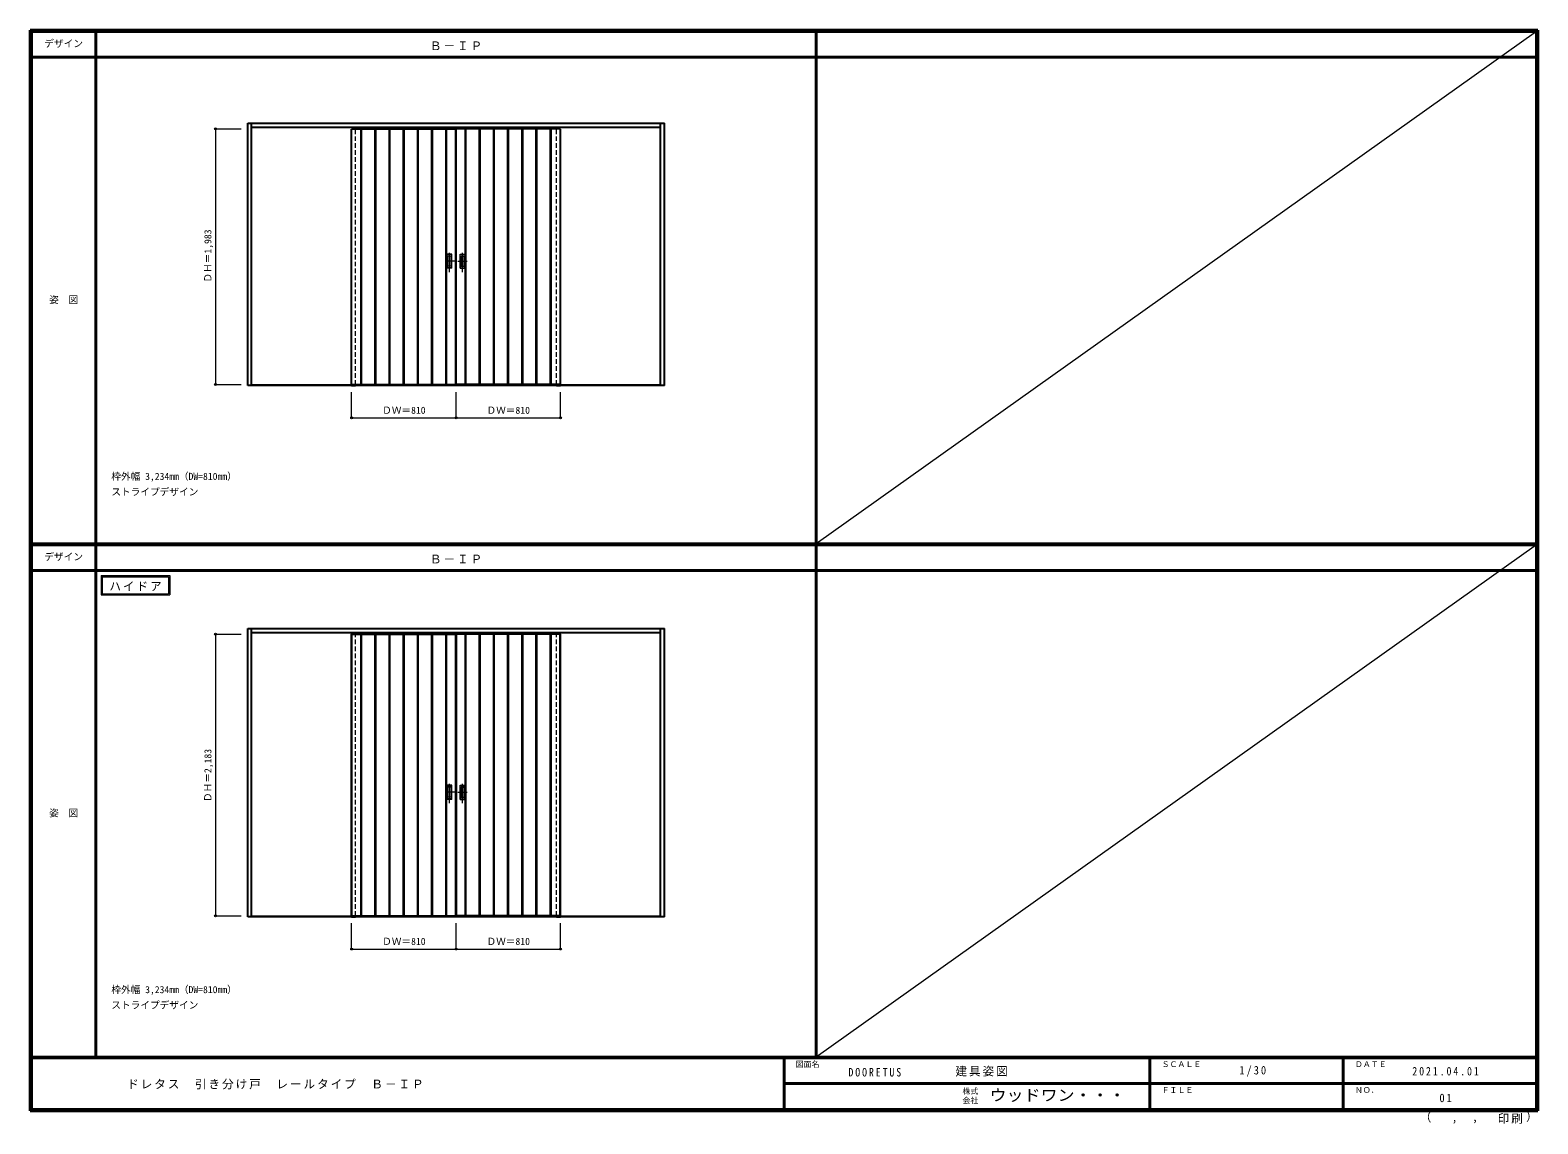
# Model space of a CAD drawing. Units: millimetres, scale not verified. Extents: x -6000 to 5700, y -4307 to 4175.
import ezdxf
from ezdxf.enums import TextEntityAlignment as Align

# ---------------------------------------------------------------- set-up
doc = ezdxf.new("R2010")
doc.units = ezdxf.units.MM
doc.header["$LTSCALE"] = 30
doc.header["$PDMODE"] = 32
doc.header["$PDSIZE"] = 15
doc.linetypes.add('CHAIN1', pattern=[8, 5, -1, 1, -1])
doc.linetypes.add('DASHED1', pattern=[1.8, 1.2, -0.6])
for name, color, linetype, lineweight in [('0-2_扉', 3, 'Continuous', 25), ('0-4_枠', 3, 'Continuous', 25), ('0-6_引手', 7, 'Continuous', 18), ('0-A_文字', 7, 'Continuous', 18), ('0-B_寸法', 7, 'Continuous', 9), ('F-1_枠', 6, 'Continuous', 40), ('F-A_文字', 7, 'Continuous', 18)]:
    doc.layers.add(name, color=color, linetype=linetype, lineweight=lineweight)
doc.styles.add('ＭＳ ゴシック', font='')
doc.styles.get('ＭＳ ゴシック').set_extended_font_data('MS Gothic')

msp = doc.modelspace()

# ---------------------------------------------------------------- linework, layer by layer
at = {"layer": '0-2_扉', "color": 4, "linetype": 'DASHED1', "lineweight": 9}
for p, q in [((-3505, 1425.5), (-3505, 3423)), ((-3475, 1425.5), (-3475, 3423)), ((-3475, 1425.5), (-3475, 3408.5)), ((-1915, 1425.5), (-1915, 3423)), ((-1915, 1425.5), (-1915, 3408.5)), ((-1885, 1425.5), (-1885, 3423)), ((-2695, -510.25), (-2695, -514.25)), ((-2695, -510.25), (-2695, -514.25))]:
    msp.add_line(p, q, dxfattribs=at)
at = {"layer": '0-2_扉'}
for p, q in [((-3505, 3409), (-2695, 3409)), ((-3505, 1425.5), (-3505, 3408.5)), ((-3432, 1426), (-3432, 3409)), ((-3428, 1426), (-3428, 3409)), ((-3322, 1426), (-3322, 3409)), ((-3318, 1426), (-3318, 3409)), ((-3212, 1426), (-3212, 3409)), ((-3208, 1426), (-3208, 3409)), ((-3102, 1426), (-3102, 3409)), ((-3098, 1426), (-3098, 3409)), ((-2992, 1426), (-2992, 3409)), ((-2988, 1426), (-2988, 3409)), ((-2882, 1426), (-2882, 3409)), ((-2878, 1426), (-2878, 3409)), ((-2772, 1426), (-2772, 3409)), ((-2768, 1426), (-2768, 3409)), ((-2697, 1426), (-2697, 3409)), ((-1885, 3409), (-2695, 3409)), ((-2693, 1426), (-2693, 3409)), ((-2622, 1426), (-2622, 3409)), ((-2618, 1426), (-2618, 3409)), ((-2512, 1426), (-2512, 3409)), ((-2508, 1426), (-2508, 3409)), ((-2402, 1426), (-2402, 3409)), ((-2398, 1426), (-2398, 3409)), ((-2292, 1426), (-2292, 3409)), ((-2288, 1426), (-2288, 3409)), ((-2182, 1426), (-2182, 3409)), ((-2178, 1426), (-2178, 3409)), ((-2072, 1426), (-2072, 3409)), ((-2068, 1426), (-2068, 3409)), ((-1962, 1426), (-1962, 3409)), ((-1958, 1426), (-1958, 3409)), ((-1885, 1425.5), (-1885, 3408.5)), ((-3505, 1426), (-3505, 1418)), ((-3505, 1418), (-3475, 1418)), ((-3475, 1426), (-3475, 1418)), ((-1885, 1426), (-2695, 1426)), ((-1915, 1426), (-1915, 1418)), ((-1915, 1418), (-1885, 1418)), ((-1885, 1426), (-1885, 1418)), ((-3505, -510.25), (-2695, -510.25)), ((-3505, -2693.25), (-3505, -510.25)), ((-3503, -2693.25), (-3503, -510.25)), ((-3432, -2693.25), (-3432, -510.25)), ((-3428, -2693.25), (-3428, -510.25)), ((-3322, -2693.25), (-3322, -510.25)), ((-3318, -2693.25), (-3318, -510.25)), ((-3212, -2693.25), (-3212, -510.25)), ((-3208, -2693.25), (-3208, -510.25)), ((-3102, -2693.25), (-3102, -510.25)), ((-3098, -2693.25), (-3098, -510.25)), ((-2992, -2693.25), (-2992, -510.25)), ((-2988, -2693.25), (-2988, -510.25)), ((-2882, -2693.25), (-2882, -510.25)), ((-2878, -2693.25), (-2878, -510.25)), ((-2772, -2693.25), (-2772, -510.25)), ((-2768, -2693.25), (-2768, -510.25)), ((-2697, -2693.25), (-2697, -510.25)), ((-2695, -510.25), (-2695, -2693.25)), ((-1885, -510.25), (-2695, -510.25)), ((-2695, -510.25), (-2695, -2693.25)), ((-2693, -2693.25), (-2693, -510.25)), ((-2622, -2693.25), (-2622, -510.25)), ((-2618, -2693.25), (-2618, -510.25)), ((-2512, -2693.25), (-2512, -510.25)), ((-2508, -2693.25), (-2508, -510.25)), ((-2402, -2693.25), (-2402, -510.25)), ((-2398, -2693.25), (-2398, -510.25)), ((-2292, -2693.25), (-2292, -510.25)), ((-2288, -2693.25), (-2288, -510.25)), ((-2182, -2693.25), (-2182, -510.25)), ((-2178, -2693.25), (-2178, -510.25)), ((-2072, -2693.25), (-2072, -510.25)), ((-2068, -2693.25), (-2068, -510.25)), ((-1962, -2693.25), (-1962, -510.25)), ((-1958, -2693.25), (-1958, -510.25)), ((-1887, -2693.25), (-1887, -510.25)), ((-1885, -2693.25), (-1885, -510.25)), ((-3505, -2693.25), (-2695, -2693.25)), ((-1885, -2693.25), (-2695, -2693.25))]:
    msp.add_line(p, q, dxfattribs=at)
at = {"layer": '0-2_扉', "color": 7, "lineweight": 18}
for p, q in [((-3430, 1426), (-3430, 3409)), ((-3320, 1426), (-3320, 3409)), ((-3210, 1426), (-3210, 3409)), ((-3100, 1426), (-3100, 3409)), ((-2990, 1426), (-2990, 3409)), ((-2880, 1426), (-2880, 3409)), ((-2770, 1426), (-2770, 3409)), ((-2620, 1426), (-2620, 3409)), ((-2510, 1426), (-2510, 3409)), ((-2400, 1426), (-2400, 3409)), ((-2290, 1426), (-2290, 3409)), ((-2180, 1426), (-2180, 3409)), ((-2070, 1426), (-2070, 3409)), ((-1960, 1426), (-1960, 3409)), ((-3430, -2693.25), (-3430, -510.25)), ((-3320, -2693.25), (-3320, -510.25)), ((-3210, -2693.25), (-3210, -510.25)), ((-3100, -2693.25), (-3100, -510.25)), ((-2990, -2693.25), (-2990, -510.25)), ((-2880, -2693.25), (-2880, -510.25)), ((-2770, -2693.25), (-2770, -510.25)), ((-2620, -2693.25), (-2620, -510.25)), ((-2510, -2693.25), (-2510, -510.25)), ((-2400, -2693.25), (-2400, -510.25)), ((-2290, -2693.25), (-2290, -510.25)), ((-2180, -2693.25), (-2180, -510.25)), ((-2070, -2693.25), (-2070, -510.25)), ((-1960, -2693.25), (-1960, -510.25))]:
    msp.add_line(p, q, dxfattribs=at)
at = {"layer": '0-2_扉'}
msp.add_lwpolyline([(-3505, 1426), (-2695, 1426), (-2695, 3409)], dxfattribs=at)
at = {"layer": '0-4_枠'}
for p, q in [((-4312, 1418), (-4312, 3453)), ((-4312, 3453), (-1078, 3453)), ((-4282, 1418), (-4282, 3453)), ((-4282, 3423), (-1108, 3423)), ((-1108, 1418), (-1108, 3453)), ((-1078, 1418), (-1078, 3453)), ((-4282, 1418), (-4312, 1418)), ((-1108, 1421), (-4282, 1421)), ((-1108, 1418), (-4282, 1418)), ((-1078, 1418), (-1108, 1418)), ((-4312, -2701.25), (-4312, -466.25)), ((-4312, -466.25), (-1078, -466.25)), ((-4282, -2701.25), (-4282, -466.25)), ((-1108, -2701.25), (-1108, -466.25)), ((-1078, -2701.25), (-1078, -466.25)), ((-4282, -496.25), (-1108, -496.25)), ((-4282, -2701.25), (-4312, -2701.25)), ((-1108, -2698.25), (-4282, -2698.25)), ((-1108, -2701.25), (-4282, -2701.25)), ((-3505, -2693.75), (-3505, -2701.25)), ((-3505, -2701.25), (-3475, -2701.25)), ((-3475, -2693.25), (-3475, -2701.25)), ((-1915, -2693.25), (-1915, -2701.25)), ((-1915, -2701.25), (-1885, -2701.25)), ((-1885, -2693.25), (-1885, -2701.25)), ((-1078, -2701.25), (-1108, -2701.25))]:
    msp.add_line(p, q, dxfattribs=at)
at = {"layer": '0-4_枠', "color": 4, "linetype": 'DASHED1', "lineweight": 9}
for p, q in [((-3505, -2693.75), (-3505, -496.25)), ((-3475, -2693.75), (-3475, -496.25)), ((-1915, -2693.75), (-1915, -496.25)), ((-1885, -2693.75), (-1885, -496.25))]:
    msp.add_line(p, q, dxfattribs=at)
at = {"layer": '0-6_引手', "linetype": 'CHAIN1'}
for p, q in [((-2746, 2298.27), (-2746, 2469.12)), ((-2644, 2298.27), (-2644, 2469.12)), ((-2707.93, 2383.5), (-2780.44, 2383.5)), ((-2682.07, 2383.5), (-2609.56, 2383.5)), ((-2707.93, -1735.75), (-2780.44, -1735.75)), ((-2746, -1820.98), (-2746, -1650.13)), ((-2682.07, -1735.75), (-2609.56, -1735.75)), ((-2644, -1820.98), (-2644, -1650.13))]:
    msp.add_line(p, q, dxfattribs=at)
at = {"layer": '0-6_引手'}
for p, q in [((-2727, 2438.5), (-2765, 2438.5)), ((-2765, 2328.5), (-2765, 2438.5)), ((-2733.5, 2422.5), (-2758.5, 2422.5)), ((-2758.5, 2344.5), (-2758.5, 2422.5)), ((-2733.5, 2344.5), (-2758.5, 2344.5)), ((-2733.5, 2344.5), (-2733.5, 2422.5)), ((-2727, 2328.5), (-2727, 2438.5)), ((-2663, 2438.5), (-2625, 2438.5)), ((-2663, 2328.5), (-2663, 2438.5)), ((-2656.5, 2422.5), (-2631.5, 2422.5)), ((-2656.5, 2344.5), (-2656.5, 2422.5)), ((-2656.5, 2344.5), (-2631.5, 2344.5)), ((-2631.5, 2344.5), (-2631.5, 2422.5)), ((-2625, 2328.5), (-2625, 2438.5)), ((-2727, 2328.5), (-2765, 2328.5)), ((-2663, 2328.5), (-2625, 2328.5)), ((-2727, -1680.75), (-2765, -1680.75)), ((-2765, -1790.75), (-2765, -1680.75)), ((-2733.5, -1696.75), (-2758.5, -1696.75)), ((-2758.5, -1774.75), (-2758.5, -1696.75)), ((-2733.5, -1774.75), (-2733.5, -1696.75)), ((-2727, -1790.75), (-2727, -1680.75)), ((-2663, -1680.75), (-2625, -1680.75)), ((-2663, -1790.75), (-2663, -1680.75)), ((-2656.5, -1696.75), (-2631.5, -1696.75)), ((-2656.5, -1774.75), (-2656.5, -1696.75)), ((-2631.5, -1774.75), (-2631.5, -1696.75)), ((-2625, -1790.75), (-2625, -1680.75)), ((-2727, -1790.75), (-2765, -1790.75)), ((-2733.5, -1774.75), (-2758.5, -1774.75)), ((-2663, -1790.75), (-2625, -1790.75)), ((-2656.5, -1774.75), (-2631.5, -1774.75))]:
    msp.add_line(p, q, dxfattribs=at)
at = {"layer": '0-6_引手', "linetype": 'DASHED1'}
for p, q in [((-2762, 2332.5), (-2762, 2434.5)), ((-2628, 2332.5), (-2628, 2434.5)), ((-2730, 2332.5), (-2762, 2332.5)), ((-2660, 2332.5), (-2628, 2332.5)), ((-2762, -1786.75), (-2762, -1684.75)), ((-2628, -1786.75), (-2628, -1684.75)), ((-2730, -1786.75), (-2762, -1786.75)), ((-2660, -1786.75), (-2628, -1786.75))]:
    msp.add_line(p, q, dxfattribs=at)
for points in [[(-2730, 2332.5), (-2730, 2434.5), (-2762, 2434.5)], [(-2660, 2332.5), (-2660, 2434.5), (-2628, 2434.5)], [(-2730, -1786.75), (-2730, -1684.75), (-2762, -1684.75)], [(-2660, -1786.75), (-2660, -1684.75), (-2628, -1684.75)]]:
    msp.add_lwpolyline(points, dxfattribs=at)
at = {"layer": '0-A_文字'}
for p, q in [((-5450, -55.5), (-5450, -205.5)), ((-5440, -65.5), (-4925.67, -65.5)), ((-4925.67, -65.5), (-4925.67, -195.5)), ((-5450, -205.5), (-4915.67, -205.5))]:
    msp.add_line(p, q, dxfattribs=at)
for points in [[(-5450, -55.5), (-4915.67, -55.5), (-4915.67, -205.5)], [(-5440, -65.5), (-5440, -195.5), (-4925.67, -195.5)]]:
    msp.add_lwpolyline(points, dxfattribs=at)
at = {"layer": '0-B_寸法', "color": 4}
for p, q in [((-4562, 3409), (-4362, 3409)), ((-4562, 3409), (-4562, 1426)), ((-4562, 1426), (-4362, 1426)), ((-3505, 1168), (-3505, 1368)), ((-2695, 1168), (-2695, 1368)), ((-1885, 1168), (-1885, 1368)), ((-3505, 1168), (-1885, 1168)), ((-4562, -510.25), (-4362, -510.25)), ((-4562, -510.25), (-4562, -2693.25)), ((-4562, -2693.25), (-4362, -2693.25)), ((-3505, -2951.25), (-3505, -2751.25)), ((-2695, -2951.25), (-2695, -2751.25)), ((-1885, -2951.25), (-1885, -2751.25)), ((-3505, -2951.25), (-1885, -2951.25))]:
    msp.add_line(p, q, dxfattribs=at)
at = {"layer": '0-B_寸法'}
for p in [(-4562, 3409), (-4562, 1426), (-3505, 1168), (-2695, 1168), (-1885, 1168), (-4562, -510.25), (-4562, -2693.25), (-3505, -2951.25), (-2695, -2951.25), (-1885, -2951.25)]:
    msp.add_point(p, dxfattribs=at)
at = {"layer": 'F-1_枠'}
for p, q in [((-6000, 4175), (5700, 4175)), ((-6000, 4175), (-6000, -4205)), ((-6000, 4170), (5700, 4170)), ((-6000, 4165), (5700, 4165)), ((-5995, 4175), (-5995, -4205)), ((-5990, 4175), (-5990, -4205)), ((-5490, 4175), (-5490, -3790)), ((100, -3790), (100, 4175)), ((5690, 4175), (5690, -4205)), ((5695, 4175), (5695, -4205)), ((5700, 4175), (5700, -4205)), ((-6000, 3965), (5700, 3965)), ((-6000, 190.5), (5700, 190.5)), ((-6000, 187.5), (5700, 187.5)), ((-6000, 184.5), (5700, 184.5)), ((-6000, -15.5), (5700, -15.5)), ((5700, -3790), (-6000, -3790)), ((5700, -3795), (-6000, -3795)), ((-150, -3795), (-150, -4195)), ((2690, -3795), (2690, -4195)), ((4190, -3795), (4190, -4195)), ((-150, -3995), (5690, -3995.01)), ((5700, -4195), (-6000, -4195)), ((5700, -4200), (-6000, -4200)), ((5700, -4205), (-6000, -4205))]:
    msp.add_line(p, q, dxfattribs=at)
at = {"layer": 'F-A_文字'}
for p, q in [((5690, 4165), (100, 190.5)), ((5690, 184.5), (100, -3790))]:
    msp.add_line(p, q, dxfattribs=at)

# ---------------------------------------------------------------- texts
at = {"layer": '0-A_文字', "style": 'ＭＳ ゴシック'}
for s, p in [('枠外幅 3,234mm（DW=810mm）', (-5370, 670.5)), ('ストライプデザイン', (-5370, 550.5)), ('枠外幅 3,234mm（DW=810mm）', (-5370, -3310)), ('ストライプデザイン', (-5370, -3430))]:
    msp.add_text(s, height=54.99, dxfattribs=at).set_placement(p, align=Align.BOTTOM_LEFT)
at = {"layer": '0-A_文字', "char_height": 65.98, "attachment_point": 7, "style": 'ＭＳ ゴシック'}
for s, insert in [('\\T1.17;Ｂ－ＩＰ', (-2897.5, 4020)), ('\\T1.17;Ｂ－ＩＰ', (-2897.5, 39.5)), ('\\T1.17;ハイドア', (-5385.34, -175.5))]:
    msp.add_mtext(s, dxfattribs=dict(at, insert=insert))
at = {"layer": '0-B_寸法', "style": 'ＭＳ ゴシック'}
for s, p in [('ＤＨ＝1,983', (-4577, 2217.25)), ('ＤＨ＝2,183', (-4577, -1811.25))]:
    msp.add_text(s, height=54.99, rotation=90, dxfattribs=at).set_placement(p, align=Align.BOTTOM_LEFT)
for p in [(-3268.75, 1183), (-2458.75, 1183), (-3268.75, -2936.25), (-2458.75, -2936.25)]:
    msp.add_text('ＤＷ＝810', height=54.99, dxfattribs=at).set_placement(p, align=Align.BOTTOM_LEFT)
at = {"layer": 'F-A_文字', "style": 'ＭＳ ゴシック'}
for s, height, p in [('デザイン', 54.99, (-5890, 4027.5)), ('姿\u3000図', 54.99, (-5852.5, 2040.25)), ('デザイン', 54.99, (-5890, 47)), ('姿\u3000図', 54.99, (-5852.5, -1940.25)), ('図面名', 43.99, (-60, -3880)), ('ＳＣＡＬＥ', 43.99, (2780, -3880)), ('ＤＡＴＥ', 43.99, (4280, -3880)), ('株式', 43.99, (1235, -4089)), ('ＦＩＬＥ', 43.99, (2780, -4080)), ('ＮＯ．', 43.99, (4280, -4080)), ('会社', 43.99, (1235, -4161)), ('（', 65.98, (4784.03, -4308.31)), ('）', 65.98, (5608.4, -4304.13)), (',', 65.98, (5031.28, -4308.31)), (',', 65.98, (5190.2, -4305.53))]:
    msp.add_text(s, height=height, dxfattribs=at).set_placement(p, align=Align.BOTTOM_LEFT)
at = {"layer": 'F-A_文字', "style": 'ＭＳ ゴシック', "width": 1.1}
msp.add_text('ウッドワン・・・', height=87.98, dxfattribs=at).set_placement((1445, -4155), align=Align.BOTTOM_LEFT)
at = {"layer": 'F-A_文字', "char_height": 65.98, "attachment_point": 7, "style": 'ＭＳ ゴシック'}
for s, insert in [('\\T1.17;建具姿図', (1180.42, -3940)), ('\\T1.38;\\W0.9;1/30', (3383.75, -3940)), ('\\T1.17;ドレタス\u3000引き分け戸\u3000レールタイプ\u3000Ｂ－ＩＰ', (-5247.55, -4040)), ('\\T1.39;\\W0.85;DOORETUS', (350, -3940.79)), ('\\T1.39;\\W0.85;2021.04.01', (4726.25, -3932.5)), ('\\T1.36;\\W0.9;01', (4936.25, -4140)), ('\\T1.17;印刷', (5388.15, -4306.92))]:
    msp.add_mtext(s, dxfattribs=dict(at, insert=insert))

doc.saveas('drawing.dxf')
